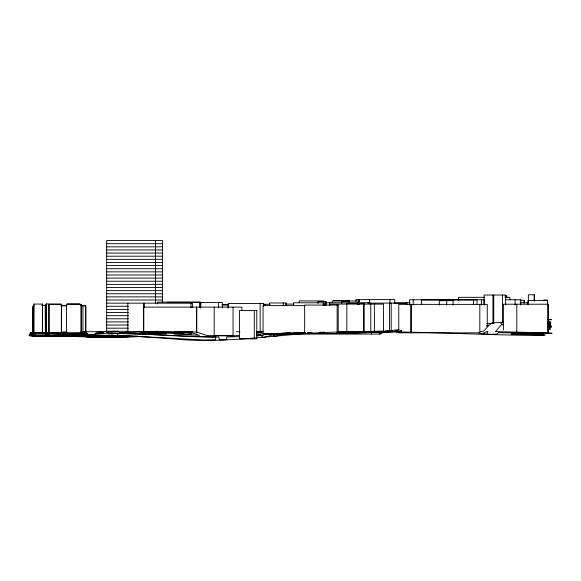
<?xml version="1.0" encoding="UTF-8"?>
<svg xmlns="http://www.w3.org/2000/svg" width="581" height="581" viewBox="0 0 581 581"><rect width="100%" height="100%" fill="white"/><g stroke="black" fill="none" stroke-linecap="round" stroke-linejoin="round"><path stroke-width="0.87" d="M166.5 333.828L139.883 333.051L152.454 331.649L190.147 332.216L199.53 335.31L174.082 334.104L191.839 333.988L190.35 333.007L183.465 332.383L157.088 331.933L148.046 332.71L154.836 333.283M51.796 332.55L51.498 333.022L59.952 332.993L60.664 332.521M109.155 334.852L108.008 335.368L128.488 335.535M67.352 333.066L66.59 333.276L86.692 333.124C83.032 333.189 86.104 330.567 81.158 332.063M282.845 334.017L304.843 332.913M259.772 331.381L256.337 332.514M480.204 331.904L483.842 330.967L488.476 325.868L486.203 325.934M256.904 333.174L259.453 332.455L262.031 332.637M387.65 331.301C385.907 331.824 381.172 332.187 381.252 331.337L349.174 331.845L378.638 331.729L377.497 331.78L345.731 332.049C288.699 331.722 232.139 344.533 175.055 339.079C127.733 335.273 80.272 334.002 32.819 335.244L29.05 335.397L45.376 335.244L44.149 335.847L47.7 336M397.397 331.526L380.475 332.848M502.979 322.52L500.786 323.326L501.483 324.467L503.291 324.394M380.853 332.15L345.731 333.516L338.411 333.269M383.961 331.482L399.074 329.58M68.347 336.239L29.246 335.527L35.884 334.961M117.711 336.806L120.841 336.399L119.875 335.709L127.893 335.68M387.433 331.482L384.346 331.773L385.464 331.758M383.671 331.78L387.912 331.417M118.161 336.777L114.166 336.936L137.748 336.602M382.937 331.7L388.144 331.272M239.626 335.44L231.942 335.956L207.366 335.578L196.668 332.085L175.92 331.46M286.411 333.734L305.04 332.942M392.226 330.633L391.289 330.705L392.139 330.705M548.537 326.028L550.715 325.709L548.348 325.389M547.905 327.379L551.391 327.081L547.839 326.82M341.708 331.969L343.022 331.889L337.677 331.998M32.819 334.533L29.261 334.758L32.819 334.838M380.635 332.949L386.866 332.201L384.128 331.787M91.377 334.387L88.69 334.489M239.583 336.617L226.626 336.995L226.837 339.565L223.097 339.9L219.255 339.711L218.935 336.973C177.786 336.501 135.852 332.833 95.088 333.312L95.081 334.765L92.742 334.83L87.499 334.671L87.506 333.341L32.63 333.676L30.292 333.552L35.543 332.826L30.234 332.717L43.444 332.702L40.655 333.385L59.371 333.218L43.851 333.153L44.207 332.586L48.07 332.528M256.41 335.803L263.389 335.397C255.546 341.032 274.886 333.588 275.387 334.547C268.458 337.51 280.819 335.869 282.184 334.322L304.843 333.102M125.968 331.468L127.704 331.388M547.999 324.99L550.723 324.706L547.382 324.438M48.056 334.946L45.471 335.055L49.588 334.932M307.509 332.978L311.953 332.782M95.052 334.38L61.266 334.692L77.629 334.7M547.927 329.245L550.599 328.991L548.609 328.701M487.967 325.2L489.187 325.157L491.962 322.978L503.727 322.194M307.741 332.84L311.953 332.63M503.11 324.815L501.345 324.873L495.419 331.591L551.122 333A3.864 0.545 0 0 1 551.514 333.596L498.178 332.659L497.307 334.053L493.08 334.206A3.769 0.487 1.1 0 1 488.904 334.206L486.755 333.683L487.909 331.359L483.501 332.92C489.086 334.264 479.819 334.191 478.679 332.782M548.028 324.125L550.759 323.915L548.086 323.464M385.537 331.657L387.28 331.598M374.179 332.092L347.031 333.145L337.532 332.339M260.39 331.366L263.135 331.352M304.843 332.724L264.805 334.656L305.156 332.652M548.391 322.259L550.955 322.186L547.418 322.128L549.51 322.085L547.832 322.114M382.995 331.431L387.396 331.308M79.132 334.365L61.266 334.663M61.266 332.485L66.052 332.426M84.579 334.518L89.714 334.387M118.161 336.893L137.719 336.392L118.161 336.951L74.223 336.457M304.35 332.659L262.016 333.893L258.058 334.169L257.71 334.859L261.065 334.867L256.642 334.954M118.161 331.214L80.824 331.904M85.763 334.678L63.641 334.852L52.936 335.281L52.842 335.753L89.714 336.813L137.719 336.544L118.161 336.995L87.077 336.755M547.76 326.529L551.427 326.173L547.934 325.738M118.401 336.806L137.791 336.363M320 332.397L324.525 332.31M320.792 332.477L324.3 332.405M337.452 332.136L345.731 332.049C412.147 330.473 478.461 335.288 544.862 335.506L544.862 332.274M358.339 331.671L337.539 332.027M361.041 331.628L388.217 331.01M61.266 332.339L66.677 332.194M61.266 332.158L66.597 332.085M320.008 332.31L324.387 332.267M32.819 332.564L30.059 332.521L37.315 332.47M42.529 332.426L46.872 332.39M33.959 304.066L33.887 332.514L36.588 332.535M42.014 332.492L46.545 332.455M61.266 334.416L71.993 334.365M61.266 334.373L63.06 334.365M100.6 335.222L67.171 335.193L112.278 335.644L113.15 336.334L73.86 335.898L112.888 336.472L89.714 336.857L29.152 335.687L32.805 335.709M547.73 319.703L551.667 319.673L548.014 319.644M31.904 335.716L30.524 335.716L47.969 336.007M106.65 243.693L162.571 243.693M106.65 246.823L162.571 246.823M106.65 249.946L162.571 249.946M106.65 253.076L162.571 253.076M106.65 256.206L162.571 256.206M106.65 259.337L162.571 259.337M106.65 262.467L162.571 262.467M106.65 265.597L162.571 265.597M106.65 268.727L162.571 268.727M106.65 271.857L162.571 271.857M106.65 274.98L162.571 274.98M106.65 278.11L162.571 278.11M106.65 281.24L162.571 281.24M106.65 284.37L162.571 284.37M106.65 287.501L162.571 287.501M106.65 290.631L162.571 290.631M106.65 293.761L162.571 293.761M504.962 295.889L506.77 295.889L506.77 297.668M106.65 296.884L162.571 296.884M484.431 297.327L458.591 297.327L458.591 299.992M504.933 297.327L509.886 297.327L509.886 299.992M484.598 299.745L409.598 299.767L409.598 305.105M505.376 299.745L520.729 299.745L520.729 305.083M106.65 300.014L162.571 300.014M543.961 300.065L547.433 300.065L547.542 304.858M520.01 300.254L524.476 300.254L524.476 302.919M333.559 300.421L349.079 300.421M547.542 300.413L527.976 300.413L527.976 304.858M323.668 300.922L299.157 300.922L299.157 302.701M167.313 302.28L199.065 302.28M202.224 302.708L200.409 302.708L200.46 308.046M370.003 302.745L326.006 302.745L326.006 305.41M410.077 302.752L406.794 302.752L406.794 304.524M520.097 302.752L528.594 302.752M393.882 302.999L406.961 302.999M367.824 303.1L407.063 303.1M106.65 303.144L192.398 303.217L192.398 307.661M67.004 303.718L79.837 303.718M61.165 303.965L46.059 303.965L46.059 332.412L48.906 332.412M33.887 304.066L42.493 304.066L42.493 332.514L33.887 332.514M285.22 304.074L293.935 304.074M329.63 304.095L383.54 304.095L383.54 332.543L337.743 332.543M263.215 304.27L270.165 304.27M222.051 304.764L228.318 304.764M263.404 304.764L265.197 304.764M222.349 304.872L228.841 304.872M33.647 305.294L33.618 333.058L33.633 305.446M41.723 305.192L45.383 305.294M45.427 305.446L45.5 333.058L45.347 305.192M61.288 305.526L66.859 305.526M80.701 305.526L85.697 305.526L85.697 332.194M33.553 305.671L33.451 332.543M304.713 305.628L263.048 305.628L263.048 334.075L281.088 334.075M45.834 305.78L45.732 332.339M60.94 305.846L66.263 305.846M81.202 305.846L85.799 305.846L85.799 331.62M33.081 306.064L34.141 306.064L33.095 306.02L33.11 332.833M33.299 306.252L33.277 332.92M106.65 306.274L128.365 306.274M32.819 307.901L32.819 336.348L68.347 336.348M106.65 309.404L128.365 309.404M106.65 312.534L128.365 312.534M106.65 315.665L128.365 315.665M106.65 318.787L128.365 318.787M106.65 321.918L128.365 321.918M486.733 323.479L492.056 323.479M106.65 325.048L128.365 325.048M106.65 328.178L128.365 328.178M106.65 331.308L128.365 331.308M393.831 331.548L399.125 331.548M157.829 331.664L127.849 331.664L127.849 303.217M174.852 331.664L192.398 331.664M256.584 332.005L261.908 332.005M294.618 334.075L380.838 334.075L380.838 332.296M60.656 334.445L80.534 334.445M60.693 334.627L73.206 334.627M106.65 335.382L119.178 335.382M32.529 335.673L39.08 335.862L37.692 335.803M119.156 336.246L137.327 336.246M120.928 336.668L137.77 336.668M158.177 331.373C141.103 331.032 124.145 334.075 107.064 332.55L107.775 331.468L108.705 331.787M49.712 335.702L111.494 336.965M86.177 336.69L118.161 337.024M77.905 336.472L68.151 336.217M49.668 336.029L57.744 336.138L49.763 335.92M61.295 336.312L64.426 336.348L49.508 335.803M32.819 335.687L36.792 335.782M63.845 336.108L89.714 336.784M42.268 335.607L44.076 335.658M35.456 335.535L43.56 335.847M48.986 336.065L60.439 336.297L51.738 335.978L54.098 336.101M236.394 331.657L239.946 331.78M256.838 332.361L260.39 332.477M385.464 331.758L395.588 331.497C395.646 332.986 406.032 330.429 399.888 330.596M111.094 334.874L113.76 335.382M101.116 332.005L100.186 331.606L99.474 332.623L103.912 333.029L95.938 333.066C97.731 334.235 99.228 331.431 99.591 332.049M547.912 304.219L547.912 332.666M534.505 301.016L534.505 294.792L528.369 294.792L528.369 302.795M534.15 294.792L534.15 301.016M527.359 302.752L527.359 304.524M524.04 300.254L524.04 302.919M516.799 304.219L516.799 332.666L548.166 332.666L548.166 304.219L503.386 304.219L503.386 330.001M515.078 299.745L515.078 305.083M506.182 295.889L506.182 297.668M505.644 304.814L505.644 295.032L484.067 295.032L484.067 304.814M502.572 295.032L502.572 322.593M493.748 295.032L493.748 323.479M492.942 295.032L492.942 323.479M487.256 326.602L487.256 304.379L398.769 304.379L398.769 332.826L479.819 332.826L479.819 304.379M484.191 299.745L484.191 305.083M481.518 299.745L481.518 305.083M477.059 304.415L477.059 299.97L421.436 299.97L421.436 304.415M473.45 299.97L473.45 304.415M453.071 305.112L453.071 300.667L439.28 300.667L439.28 305.112M446.702 300.667L446.702 305.112M413.2 299.767L413.2 305.105M411.239 304.379L411.239 332.826M410.847 304.379L410.847 332.826M394.739 303.159L394.739 299.607L355.964 299.607L355.964 301.386M391.187 303.1L391.187 330.662M389.982 299.607L389.982 303.159M389.51 303.1L389.51 330.662M379.357 332.296L379.357 334.075M374.36 304.095L374.36 332.543M371.368 332.296L371.368 334.075M370.78 304.095L370.78 332.543M369.48 299.607L369.465 303.159M363.829 303.572L363.829 332.02M359.334 304.553L359.334 301.002L332.252 301.002L332.252 302.774M359.051 299.607L359.051 301.386M358.935 302.745L358.935 304.524M358.789 299.607L358.789 303.159M357.359 302.745L357.359 304.524M349.559 303.028L349.559 301.248L341.403 301.248L341.403 303.028M349.188 301.248L349.188 303.028M341.911 301.248L341.911 303.028M337.14 305.069L337.14 333.516M329.696 302.745L329.696 305.41M326.369 303.231L326.369 301.452L317.996 301.452L317.996 303.231M325.469 301.452L325.469 305.01M324.539 305.453L324.539 302.788L293.514 302.788L293.514 305.453M323.189 302.788L323.189 305.453M286.193 305.635L286.193 302.962L269.591 302.962L269.591 305.635M283.281 302.962L283.281 305.635M263.665 306.223L263.665 303.558L228.079 303.558L228.079 308.003M260.15 303.558L260.15 332.005M254.289 310.436L254.289 338.883M241.878 310.675L241.878 307.117L143.783 307.117L143.783 332.012M233.054 307.117L233.054 335.564L214.2 335.564L214.2 307.117M222.341 307.836L222.341 302.498L200.765 302.498L200.765 307.836M218.594 302.498L218.594 307.836M200.351 307.465L200.351 302.135L157.487 302.135L157.487 303.907M199.632 302.135L199.632 307.465M196.777 307.117L196.777 332.898M196.509 307.117L196.509 332.898M190.975 303.217L190.975 307.661M162.571 301.975L162.571 240.563L106.65 240.563L106.65 332.201M155.519 240.563L155.519 303.776M144.393 303.217L144.393 307.661M143.536 303.217L143.536 331.664M82.981 305.526L82.981 332.194M80.926 304.466L80.926 332.913M61.354 304.524L61.354 332.971M49.036 304.524L49.036 332.971M46.277 303.965L46.277 332.412M45.303 305.192L45.303 332.753M42.413 304.066L42.413 332.514M33.211 305.991L33.24 332.84M74.782 335.143L103.077 335.448L74.782 335.143M215.834 337.096L215.369 339.776L203.503 339.987L117.137 335.222L117.616 333.581L118.161 333.581C150.755 333.697 183.247 337.096 215.834 337.096M265.546 334.068L290.326 333L265.546 334.068M396.336 330.923L395.4 331.33L397.484 330.829L394.949 330.836L396.344 330.85M397.927 331.49L397.549 331.598L397.927 331.49M543.068 334.794L512.115 334.278A3.856 0.523 1.1 0 1 511.57 333.69L542.523 334.191A3.864 0.545 0.7 0 1 543.068 334.794M130.543 333.102L119.403 332.942L130.543 333.102M159.768 332.397L155.715 332.804L184.141 333.588L181.817 332.942L159.804 332.397M29.682 334.627L32.819 334.663L29.682 334.627M30.052 333.886L32.819 333.922L30.052 333.886M65.929 334.663L61.266 334.721L65.929 334.663M363.931 303.572L346.835 303.572L346.835 332.02L363.931 332.02L363.931 303.572M61.47 304.524L48.906 304.524L48.906 332.971L61.47 332.971L61.47 304.524M81.42 304.466L66.452 304.466L66.452 332.913L81.42 332.913L81.42 304.466M338.215 305.069L304.647 305.069L304.647 333.516L338.215 333.516L338.215 305.069M256.787 310.436L239.532 310.436L239.532 338.883L256.787 338.883L256.787 310.436M133.049 333.545L129.469 333.479L135.983 333.61L133.049 333.545"/></g></svg>
